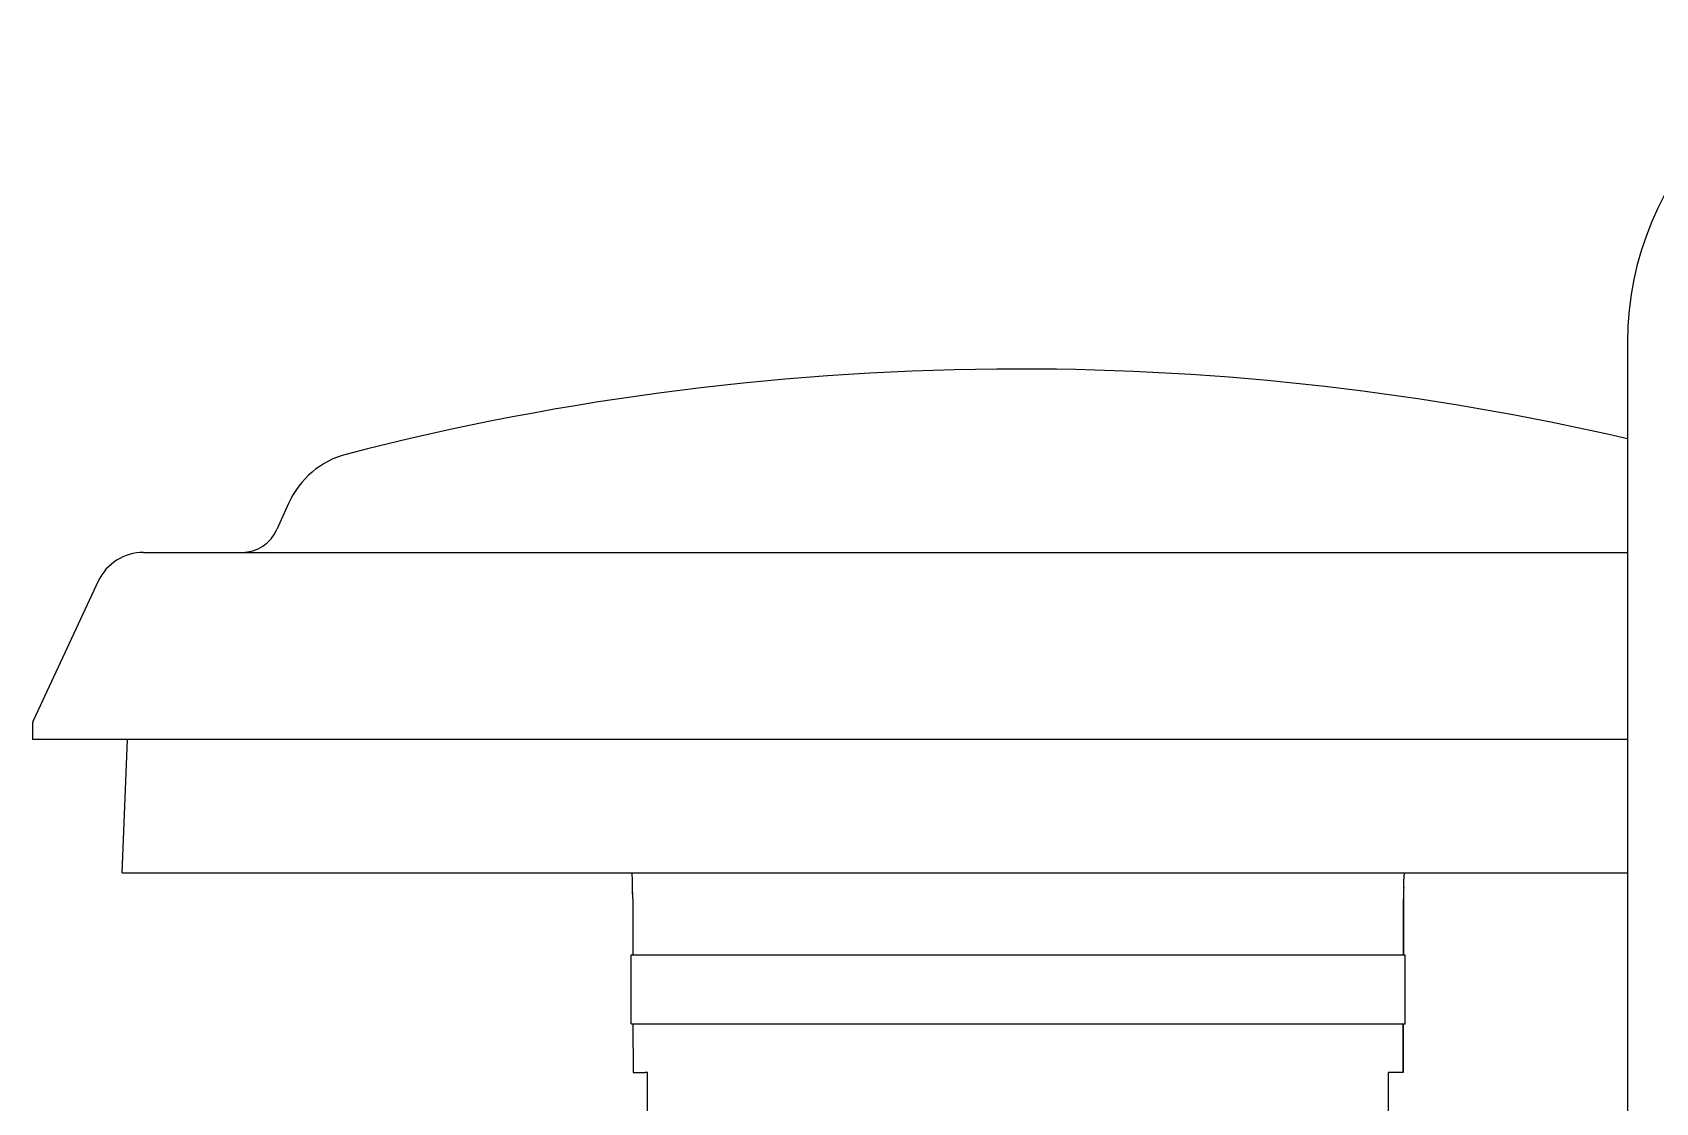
# Model space of a CAD drawing. Extents: x -31701 to 37626, y -27136 to 32271.
# Drawn here: x -12266.5 to -11932.8, y -25011.6 to -24791.5 of the extents above; entities that cross this region are included whole.
import ezdxf

# ---------------------------------------------------------------- set-up
doc = ezdxf.new("R2010")
doc.units = 0
doc.layers.get('0').update_dxf_attribs({"linetype": 'CONTINUOUS'})

msp = doc.modelspace()

# ---------------------------------------------------------------- linework, layer by layer
at = {"color": 104, "linetype": 'Continuous'}
for p, q in [((-11938.51, -24855.11), (-11938.51, -25415.11)), ((-12213.87, -24888.37), (-12216.26, -24893.74)), ((-12243.7, -24898.43), (-12219.6, -24898.43)), ((-12219.6, -24898.43), (-12063.85, -24898.43)), ((-12063.85, -24898.43), (-11938.51, -24898.43)), ((-12253.03, -24904.37), (-12266.36, -24932.96)), ((-12266.55, -24933.8), (-12266.55, -24936.93)), ((-12239.39, -24936.93), (-12266.55, -24936.93)), ((-12248.1, -24964.33), (-12247.02, -24936.93)), ((-12063.85, -24936.93), (-12239.39, -24936.93)), ((-11938.51, -24936.93), (-12063.85, -24936.93)), ((-12248.1, -24964.33), (-12063.85, -24964.33)), ((-12143.15, -24967.33), (-12143.15, -24965.63)), ((-12063.85, -24964.33), (-11938.51, -24964.33)), ((-11984.55, -24967.33), (-11984.55, -24965.63)), ((-12143.12, -24968.36), (-12143.12, -24968.76)), ((-12143.11, -24969.7), (-12143.09, -24981.23)), ((-11984.61, -24981.23), (-11984.59, -24969.7)), ((-11984.59, -24969.7), (-11984.61, -24981.23)), ((-12143.45, -24995.43), (-12143.45, -24981.23)), ((-12143.45, -24981.23), (-11984.25, -24981.23)), ((-11984.25, -24995.43), (-11984.25, -24981.23)), ((-12143.45, -24995.43), (-12024.05, -24995.43)), ((-12143.05, -24995.43), (-12143.03, -25005.43)), ((-12024.05, -24995.43), (-11984.25, -24995.43)), ((-11984.67, -25005.43), (-11984.64, -24995.43)), ((-11984.64, -24995.43), (-11984.67, -25005.43)), ((-12143.03, -25005.43), (-12140.52, -25005.43)), ((-12140.05, -25005.43), (-12140.52, -25005.43)), ((-12140.05, -25041.76), (-12140.05, -25005.43)), ((-11987.17, -25005.43), (-11987.65, -25005.43)), ((-11987.65, -25041.77), (-11987.65, -25005.43)), ((-11984.67, -25005.43), (-11987.17, -25005.43))]:
    msp.add_line(p, q, dxfattribs=at)
for centre, radius, start, end in [((-11874.91, -24855.11), 63.6, 90, 180), ((-12063.85, -25414.23), 553.5, 90, 104.4376), ((-12063.85, -25414.23), 553.5, 76.912, 90), ((-12197.34, -24895.74), 18.1, 104.4376, 156), ((-12223.48, -24890.53), 7.9, 270.0003, 335.9999), ((-12243.7, -24908.73), 10.3, 90.0001, 154.9999), ((-12264.55, -24933.8), 2, 155.0001, 179.9999), ((-12149.55, -24965.63), 6.4, 0, 11.7892), ((-12222.73, -24969.83), 79.62, 0.0985, 1.8037), ((-11904.96, -24969.83), 79.63, 178.1964, 179.9014), ((-11904.95, -24969.83), 79.64, 178.1965, 179.9013), ((-11978.15, -24965.63), 6.4, 168.2108, 180)]:
    msp.add_arc(centre, radius, start, end, dxfattribs=at)

doc.saveas('drawing.dxf')
